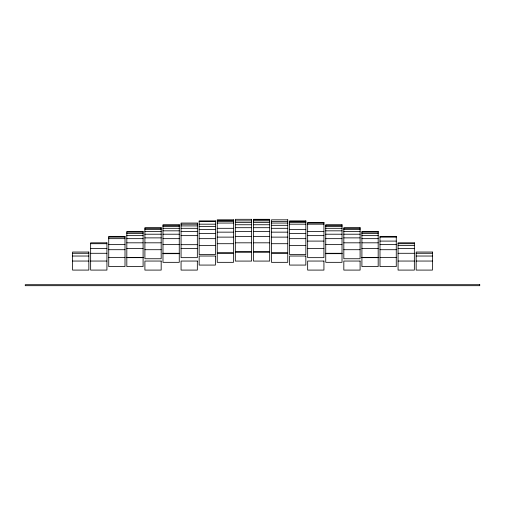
<?xml version="1.0" encoding="UTF-8"?>
<svg xmlns="http://www.w3.org/2000/svg" width="505" height="505" viewBox="0 0 505 505"><rect width="100%" height="100%" fill="white"/><g stroke="black" fill="none" stroke-linecap="round" stroke-linejoin="round"><path stroke-width="0.76" d="M253.403 219.833L269.683 219.833M217.238 220.357L233.512 220.357M235.317 220.887L251.597 220.887M253.403 220.887L269.683 220.887M199.153 221.424L215.427 221.424M217.238 221.424L233.512 221.424M271.488 221.424L287.762 221.424M289.573 221.424L305.847 221.424M235.317 222.509L251.597 222.509M253.403 222.509L269.683 222.509M289.573 222.509L305.847 222.509M217.238 223.059L233.512 223.059M271.488 223.059L287.762 223.059M307.659 223.059L323.932 223.059M181.068 224.182L197.341 224.182M199.153 224.182L215.427 224.182M289.573 224.182L305.847 224.182M307.659 224.182L323.932 224.182M235.317 224.75L251.597 224.75M253.403 224.75L269.683 224.75M162.982 225.325L179.262 225.325M271.488 225.325L287.762 225.325M325.738 225.325L342.018 225.325M181.068 225.912L197.341 225.912M162.982 226.499L179.262 226.499M199.153 226.499L215.427 226.499M325.738 226.499L342.018 226.499M235.317 227.698L251.597 227.698M253.403 227.698L269.683 227.698M144.903 228.31L161.177 228.31M162.982 228.31L179.262 228.31M181.068 228.31L197.341 228.31M217.238 228.31L233.512 228.31M271.488 228.31L287.762 228.31M325.738 228.31L342.018 228.31M343.823 228.31L360.097 228.31M144.903 229.554L161.177 229.554M199.153 229.554L215.427 229.554M289.573 229.554L305.847 229.554M343.823 229.554L360.097 229.554M162.982 230.835L179.262 230.835M325.738 230.835L342.018 230.835M144.903 231.492L161.177 231.492M181.068 231.492L197.341 231.492M235.317 231.492L251.597 231.492M253.403 231.492L269.683 231.492M307.659 231.492L323.932 231.492M343.823 231.492L360.097 231.492M126.818 232.155L143.092 232.155M217.238 232.155L233.512 232.155M271.488 232.155L287.762 232.155M361.908 232.155L378.182 232.155M126.818 233.518L143.092 233.518M199.153 233.518L215.427 233.518M289.573 233.518L305.847 233.518M361.908 233.518L378.182 233.518M144.903 234.213L161.177 234.213M162.982 234.213L179.262 234.213M325.738 234.213L342.018 234.213M343.823 234.213L360.097 234.213M126.818 235.639L143.092 235.639M181.068 235.639L197.341 235.639M307.659 235.639L323.932 235.639M361.908 235.639L378.182 235.639M235.317 236.372L251.597 236.372M253.403 236.372L269.683 236.372M108.733 237.123L125.006 237.123M217.238 237.123L233.512 237.123M271.488 237.123L287.762 237.123M379.994 237.123L396.267 237.123M144.903 237.88L161.177 237.88M343.823 237.88L360.097 237.88M108.733 238.657L125.006 238.657M126.818 238.657L143.092 238.657M162.982 238.657L179.262 238.657M199.153 238.657L215.427 238.657M289.573 238.657L305.847 238.657M325.738 238.657L342.018 238.657M361.908 238.657L378.182 238.657M307.659 241.093L323.932 241.093M379.994 241.093L396.267 241.093M126.818 242.817L143.092 242.817M144.903 242.817L161.177 242.817M235.317 242.817L251.597 242.817M253.403 242.817L269.683 242.817M343.823 242.817L360.097 242.817M361.908 242.817L378.182 242.817M90.647 243.707L106.927 243.707M217.238 243.707L233.512 243.707M271.488 243.707L287.762 243.707M398.073 243.707L414.352 243.707M108.733 244.628L125.006 244.628M162.982 244.628L179.262 244.628M325.738 244.628L342.018 244.628M379.994 244.628L396.267 244.628M181.068 244.679L197.341 244.679M199.153 245.575L215.427 245.575M289.573 245.575L305.847 245.575M398.073 245.575L414.352 245.575M90.647 248.618L106.927 248.618M126.818 248.618L143.092 248.618M181.068 248.618L197.341 248.618M307.659 248.618L323.932 248.618M361.908 248.618L378.182 248.618M398.073 248.618L414.352 248.618M108.733 249.71L125.006 249.71M144.903 249.71L161.177 249.71M343.823 249.71L360.097 249.71M379.994 249.71L396.267 249.71M72.562 253.289L88.842 253.289M90.647 253.289L106.927 253.289M162.982 253.289L179.262 253.289M325.738 253.289L342.018 253.289M398.073 253.289L414.352 253.289M416.158 253.289L432.438 253.289M162.982 253.674L179.262 253.674M325.738 253.674L342.018 253.674M72.562 256.029L88.842 256.029M416.158 256.029L432.438 256.029M108.733 257.55L125.006 257.55M126.818 257.55L143.092 257.55M361.908 257.55L378.182 257.55M379.994 257.55L396.267 257.55M126.818 257.657L143.092 257.657M361.908 257.657L378.182 257.657M72.562 261.047L88.842 261.047M90.647 261.047L106.927 261.047M398.073 261.047L414.352 261.047M416.158 261.047L432.438 261.047M251.597 219.315L235.317 219.315L235.317 251.856L251.597 251.856L251.597 219.315M269.683 219.315L253.403 219.315L253.403 251.856L269.683 251.856L269.683 219.315M233.512 219.833L217.238 219.833L217.238 252.752L233.512 252.752L233.512 219.833M287.762 219.833L271.488 219.833L271.488 252.752L287.762 252.752L287.762 219.833M215.427 220.887L199.153 220.887L199.153 254.621L215.427 254.621L215.427 220.887M305.847 220.887L289.573 220.887L289.573 254.621L305.847 254.621L305.847 220.887M323.932 222.509L307.659 222.509L307.659 257.657L323.932 257.657L323.932 222.509M197.341 223.059L181.068 223.059L181.068 257.657L197.341 257.657L197.341 223.059M179.262 224.75L162.982 224.75L162.982 262.335L179.262 262.335L179.262 224.75M342.018 224.75L325.738 224.75L325.738 262.335L342.018 262.335L342.018 224.75M161.177 227.698L144.903 227.698L144.903 258.749L161.177 258.749L161.177 227.698M360.097 227.698L343.823 227.698L343.823 258.749L360.097 258.749L360.097 227.698M143.092 231.492L126.818 231.492L126.818 266.596L143.092 266.596L143.092 231.492M378.182 231.492L361.908 231.492L361.908 266.596L378.182 266.596L378.182 231.492M125.006 236.372L108.733 236.372L108.733 266.596L125.006 266.596L125.006 236.372M396.267 236.372L379.994 236.372L379.994 266.596L396.267 266.596L396.267 236.372M106.927 242.817L90.647 242.817L90.647 270.087L106.927 270.087L106.927 242.817M414.352 242.817L398.073 242.817L398.073 270.087L414.352 270.087L414.352 242.817M88.842 252.039L72.562 252.039L72.562 270.087L88.842 270.087L88.842 252.039M251.597 252.039L235.317 252.039L235.317 261.079L251.597 261.079L251.597 252.039M269.683 252.039L253.403 252.039L253.403 261.079L269.683 261.079L269.683 252.039M432.438 252.039L416.158 252.039L416.158 270.087L432.438 270.087L432.438 252.039M233.512 253.289L217.238 253.289L217.238 262.335L233.512 262.335L233.512 253.289M287.762 253.289L271.488 253.289L271.488 262.335L287.762 262.335L287.762 253.289M215.427 256.029L199.153 256.029L199.153 265.075L215.427 265.075L215.427 256.029M305.847 256.029L289.573 256.029L289.573 265.075L305.847 265.075L305.847 256.029M161.177 261.047L144.903 261.047L144.903 270.087L161.177 270.087L161.177 261.047M197.341 261.047L181.068 261.047L181.068 270.087L197.341 270.087L197.341 261.047M323.932 261.047L307.659 261.047L307.659 270.087L323.932 270.087L323.932 261.047M360.097 261.047L343.823 261.047L343.823 270.087L360.097 270.087L360.097 261.047M479.75 284.694L25.25 284.694L25.25 285.685L479.75 285.685L479.75 284.694"/></g></svg>
